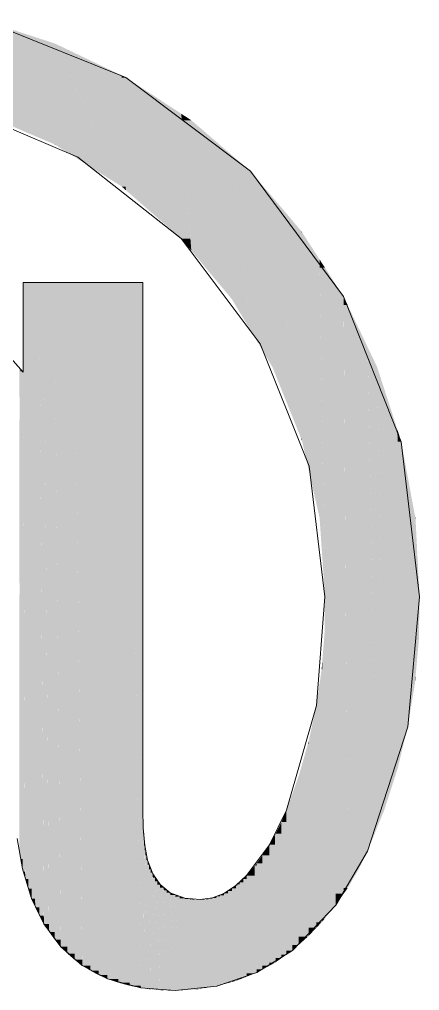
# Model space of a CAD drawing. Extents: x -1 to 1342, y -35 to 723.
# Drawn here: x 1220.032 to 1220.853, y 269.516 to 271.509 of the extents above; entities that cross this region are included whole.
import ezdxf

# ---------------------------------------------------------------- set-up
doc = ezdxf.new("R2010")
doc.units = 0
doc.layers.get('0').update_dxf_attribs({"lineweight": 18})
doc.layers.add('P11_Plankopf_Ausführung_AF_4_800 Plankopf', color=7, linetype='Continuous', lineweight=25)

# ---------------------------------------------------------------- blocks, each defined once
blk = doc.blocks.new('Referenz-A0SKLQSHLL', base_point=(1054.4775, 131.3883))
at = {"layer": 'P11_Plankopf_Ausführung_AF_4_800 Plankopf', "color": 0, "linetype": 'Continuous', "lineweight": 13, "ltscale": 16.9}
for p, q in [((1220.25, 271.3894), (1219.9531, 271.5086)), ((1220.5057, 271.1971), (1220.25, 271.3894)), ((1220.1511, 271.2258), (1219.9027, 271.3319)), ((1220.3635, 271.059), (1220.1511, 271.2258)), ((1220.6967, 270.9399), (1220.5057, 271.1971)), ((1220.5255, 270.8429), (1220.3635, 271.059)), ((1220.2847, 270.9686), (1220.0394, 270.9686)), ((1220.0394, 270.9686), (1220.0394, 270.7846)), ((1220.2847, 269.8866), (1220.2847, 270.9686)), ((1220.815, 270.6422), (1220.6967, 270.9399)), ((1220.0394, 270.7846), (1219.953, 270.8818)), ((1220.6261, 270.5922), (1220.5255, 270.8429)), ((1220.8525, 270.324), (1220.815, 270.6422)), ((1220.6584, 270.324), (1220.6261, 270.5922)), ((1220.6408, 270.101), (1220.6584, 270.324)), ((1220.8282, 270.0571), (1220.8525, 270.324)), ((1220.5794, 269.8859), (1220.6408, 270.101)), ((1220.7458, 269.8021), (1220.8282, 270.0571)), ((1220.2847, 269.8866), (1220.2854, 269.8501)), ((1220.5445, 269.8152), (1220.5794, 269.8859)), ((1220.2854, 269.8501), (1220.2887, 269.8136)), ((1220.0268, 269.828), (1220.038, 269.7655)), ((1220.2887, 269.8136), (1220.2945, 269.7838)), ((1220.4975, 269.752), (1220.5445, 269.8152)), ((1220.6805, 269.6912), (1220.7458, 269.8021)), ((1220.038, 269.7655), (1220.0566, 269.7048)), ((1220.2945, 269.7838), (1220.3051, 269.7553)), ((1220.3051, 269.7553), (1220.3202, 269.7334)), ((1220.4758, 269.7318), (1220.4975, 269.752)), ((1220.3202, 269.7334), (1220.3408, 269.7167)), ((1220.451, 269.7154), (1220.4758, 269.7318)), ((1220.3408, 269.7167), (1220.3708, 269.7056)), ((1220.3708, 269.7056), (1220.4025, 269.7027)), ((1220.4025, 269.7027), (1220.4275, 269.7061)), ((1220.4275, 269.7061), (1220.451, 269.7154)), ((1220.0566, 269.7048), (1220.0818, 269.6526)), ((1220.5915, 269.598), (1220.6805, 269.6912)), ((1220.0818, 269.6526), (1220.1162, 269.6058)), ((1220.1162, 269.6058), (1220.1605, 269.5674)), ((1220.5183, 269.553), (1220.5915, 269.598)), ((1220.1605, 269.5674), (1220.2122, 269.5399)), ((1220.4369, 269.5252), (1220.5183, 269.553)), ((1220.2122, 269.5399), (1220.2807, 269.5214)), ((1220.2807, 269.5214), (1220.3514, 269.516)), ((1220.3514, 269.516), (1220.4369, 269.5252))]:
    blk.add_line(p, q, dxfattribs=at)
at = {"layer": 'P11_Plankopf_Ausführung_AF_4_800 Plankopf', "color": 0, "linetype": 'Continuous', "lineweight": 0, "ltscale": 0.0169}
for points in [[(1220.0666, 271.316), (1219.9545, 271.316), (1219.9545, 271.5082)], [(1220.1038, 271.4593), (1219.983, 271.4593), (1219.9545, 271.5082)], [(1220.1038, 271.2522), (1220.1038, 271.4593), (1219.983, 271.4593)], [(1220.1054, 271.2522), (1220.1038, 271.2522), (1220.1038, 271.4593)], [(1220.1054, 271.4588), (1220.1038, 271.4588), (1220.1038, 271.4593)], [(1220.1054, 271.2511), (1220.1054, 271.4588), (1220.1038, 271.4588)], [(1220.2017, 271.2511), (1220.1054, 271.2511), (1220.1054, 271.4588)], [(1220.2413, 271.3936), (1220.1357, 271.3936), (1220.1054, 271.4588)], [(1220.2413, 271.1658), (1220.2413, 271.3936), (1220.1357, 271.3936)], [(1220.2497, 271.1658), (1220.2413, 271.1658), (1220.2413, 271.3936)], [(1220.25, 271.3894), (1220.2414, 271.3894), (1220.2413, 271.3936)], [(1220.25, 271.1582), (1220.25, 271.3894), (1220.2414, 271.3894)], [(1220.3294, 271.1582), (1220.25, 271.1582), (1220.25, 271.3894)], [(1220.3635, 271.3152), (1220.2755, 271.3152), (1220.25, 271.3894)], [(1220.1038, 271.2522), (1220.0666, 271.316), (1219.9545, 271.316)], [(1220.3635, 271.059), (1220.3635, 271.3152), (1220.2755, 271.3152)], [(1220.3823, 271.059), (1220.3635, 271.059), (1220.3635, 271.3152)], [(1220.3842, 271.3017), (1220.3645, 271.3017), (1220.3635, 271.3152)], [(1220.3842, 271.0343), (1220.3842, 271.3017), (1220.3645, 271.3017)], [(1220.4449, 271.0343), (1220.3842, 271.0343), (1220.3842, 271.3017)], [(1220.4676, 271.2299), (1220.4005, 271.2299), (1220.3842, 271.3017)], [(1220.1054, 271.2511), (1220.1054, 271.2522), (1220.1038, 271.2522)], [(1220.2413, 271.1658), (1220.2017, 271.2511), (1220.1054, 271.2511)], [(1220.4676, 270.9344), (1220.4676, 271.2299), (1220.4005, 271.2299)], [(1220.4989, 270.9344), (1220.4676, 270.9344), (1220.4676, 271.2299)], [(1220.5057, 271.1971), (1220.4711, 271.1971), (1220.4676, 271.2299)], [(1220.5057, 270.8706), (1220.5057, 271.1971), (1220.4711, 271.1971)], [(1220.5424, 270.8706), (1220.5057, 270.8706), (1220.5057, 271.1971)], [(1220.5509, 271.1439), (1220.5117, 271.1439), (1220.5057, 271.1971)], [(1220.25, 271.1582), (1220.2497, 271.1658), (1220.2413, 271.1658)], [(1220.3635, 271.059), (1220.3294, 271.1582), (1220.25, 271.1582)], [(1220.5509, 270.795), (1220.5509, 271.1439), (1220.5117, 271.1439)], [(1220.5922, 270.795), (1220.5509, 270.795), (1220.5509, 271.1439)], [(1220.6096, 271.0747), (1220.5591, 271.0747), (1220.5509, 271.1439)], [(1220.6096, 270.6485), (1220.6096, 271.0747), (1220.5591, 271.0747)], [(1220.6113, 270.6485), (1220.6096, 270.6485), (1220.6096, 271.0747)], [(1220.6113, 271.0721), (1220.6096, 271.0721), (1220.6096, 271.0747)], [(1220.6113, 270.6443), (1220.6113, 271.0721), (1220.6096, 271.0721)], [(1220.6377, 270.6443), (1220.6113, 270.6443), (1220.6113, 271.0721)], [(1220.6474, 271.0162), (1220.6147, 271.0162), (1220.6113, 271.0721)], [(1220.3842, 271.0343), (1220.3823, 271.059), (1220.3635, 271.059)], [(1220.4676, 270.9344), (1220.4449, 271.0343), (1220.3842, 271.0343)], [(1220.6474, 270.486), (1220.6474, 271.0162), (1220.6147, 271.0162)], [(1220.6558, 270.486), (1220.6474, 270.486), (1220.6474, 271.0162)], [(1220.6584, 270.9993), (1220.6477, 270.9993), (1220.6474, 271.0162)], [(1220.6584, 270.324), (1220.6584, 270.9993), (1220.6477, 270.9993)], [(1220.6805, 269.6912), (1220.6584, 269.6912), (1220.6584, 270.9993)], [(1220.6805, 270.9651), (1220.6589, 270.9651), (1220.6584, 270.9993)], [(1220.04, 270.7846), (1220.0394, 270.7846), (1220.0394, 270.9686)], [(1220.0434, 269.7451), (1220.0434, 270.9686), (1220.0394, 270.9686)], [(1220.0495, 269.7451), (1220.0434, 269.7451), (1220.0434, 270.9686)], [(1220.0496, 269.7248), (1220.0496, 270.9686), (1220.0434, 270.9686)], [(1220.0565, 269.7248), (1220.0496, 269.7248), (1220.0496, 270.9686)], [(1220.0566, 269.7048), (1220.0566, 270.9686), (1220.0496, 270.9686)], [(1220.0638, 269.7048), (1220.0566, 269.7048), (1220.0566, 270.9686)], [(1220.0639, 269.6869), (1220.0639, 270.9686), (1220.0566, 270.9686)], [(1220.0722, 269.6869), (1220.0639, 269.6869), (1220.0639, 270.9686)], [(1220.0723, 269.6695), (1220.0723, 270.9686), (1220.0639, 270.9686)], [(1220.0816, 269.6695), (1220.0723, 269.6695), (1220.0723, 270.9686)], [(1220.0818, 269.6526), (1220.0818, 270.9686), (1220.0723, 270.9686)], [(1220.0921, 269.6526), (1220.0818, 269.6526), (1220.0818, 270.9686)], [(1220.0923, 269.6363), (1220.0923, 270.9686), (1220.0818, 270.9686)], [(1220.1036, 269.6363), (1220.0923, 269.6363), (1220.0923, 270.9686)], [(1220.1037, 269.6207), (1220.1037, 270.9686), (1220.0923, 270.9686)], [(1220.116, 269.6207), (1220.1037, 269.6207), (1220.1037, 270.9686)], [(1220.1162, 269.6058), (1220.1162, 270.9686), (1220.1037, 270.9686)], [(1220.1298, 269.6058), (1220.1162, 269.6058), (1220.1162, 270.9686)], [(1220.1299, 269.5919), (1220.1299, 270.9686), (1220.1162, 270.9686)], [(1220.1446, 269.5919), (1220.1299, 269.5919), (1220.1299, 270.9686)], [(1220.1447, 269.5791), (1220.1447, 270.9686), (1220.1299, 270.9686)], [(1220.1603, 269.5791), (1220.1447, 269.5791), (1220.1447, 270.9686)], [(1220.1605, 269.5674), (1220.1605, 270.9686), (1220.1447, 270.9686)], [(1220.1769, 269.5674), (1220.1605, 269.5674), (1220.1605, 270.9686)], [(1220.177, 269.557), (1220.177, 270.9686), (1220.1605, 270.9686)], [(1220.1942, 269.557), (1220.177, 269.557), (1220.177, 270.9686)], [(1220.1943, 269.5478), (1220.1943, 270.9686), (1220.177, 270.9686)], [(1220.2121, 269.5478), (1220.1943, 269.5478), (1220.1943, 270.9686)], [(1220.2122, 269.5399), (1220.2122, 270.9686), (1220.1943, 270.9686)], [(1220.2345, 269.5399), (1220.2122, 269.5399), (1220.2122, 270.9686)], [(1220.2346, 269.5323), (1220.2346, 270.9686), (1220.2122, 270.9686)], [(1220.2574, 269.5323), (1220.2346, 269.5323), (1220.2346, 270.9686)], [(1220.2575, 269.5261), (1220.2575, 270.9686), (1220.2346, 270.9686)], [(1220.2806, 269.5261), (1220.2575, 269.5261), (1220.2575, 270.9686)], [(1220.2807, 269.5214), (1220.2807, 270.9686), (1220.2575, 270.9686)], [(1220.2846, 269.5214), (1220.2807, 269.5214), (1220.2807, 270.9686)], [(1220.2846, 269.5208), (1220.2846, 270.9686), (1220.2807, 270.9686)], [(1220.2847, 269.8866), (1220.2846, 269.8866), (1220.2846, 270.9686)], [(1220.2847, 269.8866), (1220.2847, 270.9686), (1220.2846, 270.9686)], [(1220.6805, 269.6912), (1220.6805, 270.9651), (1220.6589, 270.9651)], [(1220.6967, 269.7145), (1220.6805, 269.7145), (1220.6805, 270.9651)], [(1220.6967, 270.9399), (1220.6808, 270.9399), (1220.6805, 270.9651)], [(1220.5057, 270.8706), (1220.4989, 270.9344), (1220.4676, 270.9344)], [(1220.6967, 269.7145), (1220.6967, 270.9399), (1220.6808, 270.9399)], [(1220.7051, 269.7264), (1220.6967, 269.7264), (1220.6967, 270.9399)], [(1220.7051, 270.9224), (1220.6969, 270.9224), (1220.6967, 270.9399)], [(1220.7051, 269.7264), (1220.7051, 270.9224), (1220.6969, 270.9224)], [(1220.7269, 269.7635), (1220.7051, 269.7635), (1220.7051, 270.9224)], [(1220.7269, 270.8764), (1220.7059, 270.8764), (1220.7051, 270.9224)], [(1220.5509, 270.795), (1220.5424, 270.8706), (1220.5057, 270.8706)], [(1220.7269, 269.7635), (1220.7269, 270.8764), (1220.7059, 270.8764)], [(1220.7458, 269.8021), (1220.7269, 269.8021), (1220.7269, 270.8764)], [(1220.7458, 270.8366), (1220.7276, 270.8366), (1220.7269, 270.8764)], [(1220.7458, 269.8021), (1220.7458, 270.8366), (1220.7276, 270.8366)], [(1220.7656, 269.8507), (1220.7458, 269.8507), (1220.7458, 270.8366)], [(1220.7656, 270.7949), (1220.7467, 270.7949), (1220.7458, 270.8366)], [(1220.0334, 269.7966), (1220.0315, 269.7966), (1220.0315, 270.7942)], [(1220.0334, 270.7919), (1220.0316, 270.7919), (1220.0315, 270.7942)], [(1220.0334, 269.7862), (1220.0334, 270.7919), (1220.0316, 270.7919)], [(1220.0379, 269.7862), (1220.0334, 269.7862), (1220.0334, 270.7919)], [(1220.038, 270.7863), (1220.0334, 270.7863), (1220.0334, 270.7919)], [(1220.038, 269.7655), (1220.038, 270.7863), (1220.0334, 270.7863)], [(1220.0394, 269.7655), (1220.038, 269.7655), (1220.038, 270.7863)], [(1220.0394, 270.7846), (1220.038, 270.7846), (1220.038, 270.7863)], [(1220.0394, 269.7601), (1220.0394, 270.7846), (1220.038, 270.7846)], [(1220.0434, 269.7451), (1220.04, 270.7846), (1220.0394, 270.7846)], [(1220.0433, 269.7601), (1220.0394, 269.7601), (1220.0394, 270.7846)], [(1220.6096, 270.6485), (1220.5922, 270.795), (1220.5509, 270.795)], [(1220.7656, 269.8507), (1220.7656, 270.7949), (1220.7467, 270.7949)], [(1220.7796, 269.885), (1220.7656, 269.885), (1220.7656, 270.7949)], [(1220.7796, 270.7518), (1220.7663, 270.7518), (1220.7656, 270.7949)], [(1220.7796, 269.885), (1220.7796, 270.7518), (1220.7663, 270.7518)], [(1220.8071, 269.9702), (1220.7796, 269.9702), (1220.7796, 270.7518)], [(1220.8071, 270.6667), (1220.7826, 270.6667), (1220.7796, 270.7518)], [(1220.8071, 269.9702), (1220.8071, 270.6667), (1220.7826, 270.6667)], [(1220.815, 270.0028), (1220.8071, 270.0028), (1220.8071, 270.6667)], [(1220.815, 270.6422), (1220.8074, 270.6422), (1220.8071, 270.6667)], [(1220.6113, 270.6443), (1220.6113, 270.6485), (1220.6096, 270.6485)], [(1220.6474, 270.486), (1220.6377, 270.6443), (1220.6113, 270.6443)], [(1220.815, 270.0028), (1220.815, 270.6422), (1220.8074, 270.6422)], [(1220.8282, 270.0571), (1220.815, 270.0571), (1220.815, 270.6422)], [(1220.8282, 270.5705), (1220.8166, 270.5705), (1220.815, 270.6422)], [(1220.8282, 270.0571), (1220.8282, 270.5705), (1220.8166, 270.5705)], [(1220.8429, 270.1454), (1220.8282, 270.1454), (1220.8282, 270.5705)], [(1220.8429, 270.4911), (1220.831, 270.4911), (1220.8282, 270.5705)], [(1220.6584, 270.324), (1220.6558, 270.486), (1220.6474, 270.486)], [(1220.8429, 270.1454), (1220.8429, 270.4911), (1220.831, 270.4911)], [(1220.8442, 270.1591), (1220.8429, 270.1591), (1220.8429, 270.4911)], [(1220.8442, 270.4843), (1220.8429, 270.4843), (1220.8429, 270.4911)], [(1220.8442, 270.1591), (1220.8442, 270.4843), (1220.8429, 270.4843)], [(1220.851, 270.2345), (1220.8442, 270.2345), (1220.8442, 270.4843)], [(1220.851, 270.3528), (1220.8478, 270.3528), (1220.8442, 270.4843)], [(1220.851, 270.2345), (1220.851, 270.3528), (1220.8478, 270.3528)], [(1220.8525, 270.324), (1220.851, 270.324), (1220.851, 270.3528)], [(1220.6584, 270.2494), (1220.6575, 270.2494), (1220.6584, 270.324)], [(1220.851, 270.2345), (1220.8525, 270.324), (1220.851, 270.324)], [(1220.6575, 270.1955), (1220.6532, 270.1955), (1220.6575, 270.2494)], [(1220.6584, 269.6641), (1220.6575, 269.6641), (1220.6575, 270.2494)], [(1220.6584, 269.6641), (1220.6584, 270.2494), (1220.6575, 270.2494)], [(1220.8442, 270.1591), (1220.851, 270.2345), (1220.8442, 270.2345)], [(1220.6532, 270.1749), (1220.6516, 270.1749), (1220.6532, 270.1955)], [(1220.6575, 269.6631), (1220.6532, 269.6631), (1220.6532, 270.1955)], [(1220.6575, 269.6631), (1220.6575, 270.1955), (1220.6532, 270.1955)], [(1220.6516, 270.101), (1220.6408, 270.101), (1220.6516, 270.1749)], [(1220.6532, 269.6579), (1220.6516, 269.6579), (1220.6516, 270.1749)], [(1220.6532, 269.6579), (1220.6532, 270.1749), (1220.6516, 270.1749)], [(1220.8282, 270.0571), (1220.8429, 270.1454), (1220.8282, 270.1454)], [(1220.8429, 270.1454), (1220.8442, 270.1591), (1220.8429, 270.1591)], [(1220.6408, 270.028), (1220.6251, 270.028), (1220.6408, 270.101)], [(1220.6516, 269.6562), (1220.6408, 269.6562), (1220.6408, 270.101)], [(1220.6516, 269.6562), (1220.6516, 270.101), (1220.6408, 270.101)], [(1220.815, 270.0028), (1220.8282, 270.0571), (1220.815, 270.0571)], [(1220.6251, 270.0224), (1220.6235, 270.0224), (1220.6251, 270.028)], [(1220.6408, 269.6449), (1220.6251, 269.6449), (1220.6251, 270.028)], [(1220.6408, 269.6449), (1220.6408, 270.028), (1220.6251, 270.028)], [(1220.6235, 269.9562), (1220.6046, 269.9562), (1220.6235, 270.0224)], [(1220.6251, 269.6284), (1220.6235, 269.6284), (1220.6235, 270.0224)], [(1220.6251, 269.6284), (1220.6251, 270.0224), (1220.6235, 270.0224)], [(1220.8071, 269.9702), (1220.815, 270.0028), (1220.8071, 270.0028)], [(1220.7796, 269.885), (1220.8071, 269.9702), (1220.7796, 269.9702)], [(1220.6046, 269.9198), (1220.5915, 269.9198), (1220.6046, 269.9562)], [(1220.6235, 269.6268), (1220.6046, 269.6268), (1220.6046, 269.9562)], [(1220.6235, 269.6268), (1220.6235, 269.9562), (1220.6046, 269.9562)], [(1220.5915, 269.8859), (1220.5794, 269.8859), (1220.5915, 269.9198)], [(1220.6046, 269.6098), (1220.5915, 269.6098), (1220.5915, 269.9198)], [(1220.6046, 269.6098), (1220.6046, 269.9198), (1220.5915, 269.9198)], [(1220.2846, 269.8744), (1220.2847, 269.8866), (1220.2846, 269.8866)], [(1220.5794, 269.8616), (1220.5692, 269.8616), (1220.5794, 269.8859)], [(1220.5915, 269.598), (1220.5794, 269.598), (1220.5794, 269.8859)], [(1220.5915, 269.598), (1220.5915, 269.8859), (1220.5794, 269.8859)], [(1220.7656, 269.8507), (1220.7796, 269.885), (1220.7656, 269.885)], [(1220.2849, 269.5208), (1220.2846, 269.5208), (1220.2846, 269.8744)], [(1220.2849, 269.8622), (1220.2846, 269.8622), (1220.2846, 269.8744)], [(1220.2849, 269.5208), (1220.2849, 269.8622), (1220.2846, 269.8622)], [(1220.2854, 269.5208), (1220.2849, 269.5208), (1220.2849, 269.8622)], [(1220.2854, 269.8501), (1220.2849, 269.8501), (1220.2849, 269.8622)], [(1220.2854, 269.5207), (1220.2854, 269.8501), (1220.2849, 269.8501)], [(1220.2862, 269.5207), (1220.2854, 269.5207), (1220.2854, 269.8501)], [(1220.2862, 269.8379), (1220.2854, 269.8379), (1220.2854, 269.8501)], [(1220.5692, 269.8381), (1220.5575, 269.8381), (1220.5692, 269.8616)], [(1220.5794, 269.5896), (1220.5692, 269.5896), (1220.5692, 269.8616)], [(1220.5794, 269.5896), (1220.5794, 269.8616), (1220.5692, 269.8616)], [(1220.7458, 269.8021), (1220.7656, 269.8507), (1220.7458, 269.8507)], [(1220.2862, 269.5206), (1220.2862, 269.8379), (1220.2854, 269.8379)], [(1220.2873, 269.5206), (1220.2862, 269.5206), (1220.2862, 269.8379)], [(1220.2873, 269.8257), (1220.2863, 269.8257), (1220.2862, 269.8379)], [(1220.2873, 269.5204), (1220.2873, 269.8257), (1220.2863, 269.8257)], [(1220.2887, 269.5204), (1220.2873, 269.5204), (1220.2873, 269.8257)], [(1220.2887, 269.8136), (1220.2874, 269.8136), (1220.2873, 269.8257)], [(1220.5562, 269.8152), (1220.5445, 269.8152), (1220.5562, 269.8357)], [(1220.5575, 269.8357), (1220.5562, 269.8357), (1220.5575, 269.8381)], [(1220.5575, 269.5744), (1220.5562, 269.5744), (1220.5562, 269.8357)], [(1220.5575, 269.5744), (1220.5575, 269.8357), (1220.5562, 269.8357)], [(1220.5692, 269.5825), (1220.5575, 269.5825), (1220.5575, 269.8381)], [(1220.5692, 269.5825), (1220.5692, 269.8381), (1220.5575, 269.8381)], [(1220.2887, 269.5202), (1220.2887, 269.8136), (1220.2874, 269.8136)], [(1220.29, 269.5202), (1220.2887, 269.5202), (1220.2887, 269.8136)], [(1220.29, 269.8036), (1220.2887, 269.8036), (1220.2887, 269.8136)], [(1220.5445, 269.7932), (1220.5301, 269.7932), (1220.5445, 269.8152)], [(1220.5562, 269.5735), (1220.5445, 269.5735), (1220.5445, 269.8152)], [(1220.5562, 269.5735), (1220.5562, 269.8152), (1220.5445, 269.8152)], [(1220.0334, 269.7862), (1220.0334, 269.7966), (1220.0315, 269.7966)], [(1220.038, 269.7655), (1220.0379, 269.7862), (1220.0334, 269.7862)], [(1220.29, 269.52), (1220.29, 269.8036), (1220.2887, 269.8036)], [(1220.292, 269.52), (1220.29, 269.52), (1220.29, 269.8036)], [(1220.292, 269.7936), (1220.2901, 269.7936), (1220.29, 269.8036)], [(1220.292, 269.5198), (1220.292, 269.7936), (1220.2901, 269.7936)], [(1220.2945, 269.5198), (1220.292, 269.5198), (1220.292, 269.7936)], [(1220.2945, 269.7838), (1220.2921, 269.7838), (1220.292, 269.7936)], [(1220.5301, 269.7773), (1220.5183, 269.7773), (1220.5301, 269.7932)], [(1220.5445, 269.5671), (1220.5301, 269.5671), (1220.5301, 269.7932)], [(1220.5445, 269.5671), (1220.5445, 269.7932), (1220.5301, 269.7932)], [(1220.7269, 269.7635), (1220.7458, 269.8021), (1220.7269, 269.8021)], [(1220.0394, 269.7601), (1220.0394, 269.7655), (1220.038, 269.7655)], [(1220.2945, 269.5194), (1220.2945, 269.7838), (1220.2921, 269.7838)], [(1220.2975, 269.5194), (1220.2945, 269.5194), (1220.2945, 269.7838)], [(1220.2975, 269.7741), (1220.2946, 269.7741), (1220.2945, 269.7838)], [(1220.2975, 269.519), (1220.2975, 269.7741), (1220.2946, 269.7741)], [(1220.301, 269.519), (1220.2975, 269.519), (1220.2975, 269.7741)], [(1220.3011, 269.7646), (1220.2976, 269.7646), (1220.2975, 269.7741)], [(1220.5144, 269.752), (1220.4975, 269.752), (1220.5144, 269.7721)], [(1220.5183, 269.7721), (1220.5144, 269.7721), (1220.5183, 269.7773)], [(1220.5183, 269.553), (1220.5144, 269.553), (1220.5144, 269.7721)], [(1220.5183, 269.553), (1220.5183, 269.7721), (1220.5144, 269.7721)], [(1220.5301, 269.5594), (1220.5183, 269.5594), (1220.5183, 269.7773)], [(1220.5301, 269.5594), (1220.5301, 269.7773), (1220.5183, 269.7773)], [(1220.0434, 269.7451), (1220.0433, 269.7601), (1220.0394, 269.7601)], [(1220.3011, 269.5185), (1220.3011, 269.7646), (1220.2976, 269.7646)], [(1220.3041, 269.5185), (1220.3011, 269.5185), (1220.3011, 269.7646)], [(1220.3041, 269.7576), (1220.3011, 269.7576), (1220.3011, 269.7646)], [(1220.3041, 269.5181), (1220.3041, 269.7576), (1220.3011, 269.7576)], [(1220.3051, 269.5181), (1220.3041, 269.5181), (1220.3041, 269.7576)], [(1220.3051, 269.7553), (1220.3041, 269.7553), (1220.3041, 269.7576)], [(1220.3051, 269.518), (1220.3051, 269.7553), (1220.3041, 269.7553)], [(1220.3094, 269.518), (1220.3051, 269.518), (1220.3051, 269.7553)], [(1220.3094, 269.7475), (1220.3053, 269.7475), (1220.3051, 269.7553)], [(1220.3094, 269.5177), (1220.3094, 269.7475), (1220.3053, 269.7475)], [(1220.3144, 269.5177), (1220.3094, 269.5177), (1220.3094, 269.7475)], [(1220.3144, 269.7402), (1220.3096, 269.7402), (1220.3094, 269.7475)], [(1220.4975, 269.7448), (1220.4906, 269.7448), (1220.4975, 269.752)], [(1220.5144, 269.5514), (1220.4975, 269.5514), (1220.4975, 269.752)], [(1220.5144, 269.5514), (1220.5144, 269.752), (1220.4975, 269.752)], [(1220.7051, 269.7264), (1220.7269, 269.7635), (1220.7051, 269.7635)], [(1220.0496, 269.7248), (1220.0495, 269.7451), (1220.0434, 269.7451)], [(1220.3144, 269.5173), (1220.3144, 269.7402), (1220.3096, 269.7402)], [(1220.3201, 269.5173), (1220.3144, 269.5173), (1220.3144, 269.7402)], [(1220.3202, 269.7334), (1220.3146, 269.7334), (1220.3144, 269.7402)], [(1220.3202, 269.5169), (1220.3202, 269.7334), (1220.3146, 269.7334)], [(1220.3265, 269.5169), (1220.3202, 269.5169), (1220.3202, 269.7334)], [(1220.3265, 269.7271), (1220.3203, 269.7271), (1220.3202, 269.7334)], [(1220.3265, 269.5164), (1220.3265, 269.7271), (1220.3203, 269.7271)], [(1220.3277, 269.5164), (1220.3265, 269.5164), (1220.3265, 269.7271)], [(1220.3277, 269.7261), (1220.3265, 269.7261), (1220.3265, 269.7271)], [(1220.3277, 269.5163), (1220.3277, 269.7261), (1220.3265, 269.7261)], [(1220.3334, 269.5163), (1220.3277, 269.5163), (1220.3277, 269.7261)], [(1220.3334, 269.7215), (1220.3279, 269.7215), (1220.3277, 269.7261)], [(1220.4678, 269.7204), (1220.4595, 269.7204), (1220.4678, 269.7259)], [(1220.4758, 269.7259), (1220.4678, 269.7259), (1220.4758, 269.7318)], [(1220.4758, 269.5361), (1220.4678, 269.5361), (1220.4678, 269.7259)], [(1220.4758, 269.5361), (1220.4758, 269.7259), (1220.4678, 269.7259)], [(1220.4784, 269.7318), (1220.4758, 269.7318), (1220.4784, 269.734)], [(1220.4784, 269.5368), (1220.4758, 269.5368), (1220.4758, 269.7318)], [(1220.4784, 269.5368), (1220.4784, 269.7318), (1220.4758, 269.7318)], [(1220.4834, 269.734), (1220.4784, 269.734), (1220.4834, 269.7381)], [(1220.4834, 269.5388), (1220.4784, 269.5388), (1220.4784, 269.734)], [(1220.4834, 269.5388), (1220.4834, 269.734), (1220.4784, 269.734)], [(1220.4906, 269.7381), (1220.4834, 269.7381), (1220.4906, 269.7448)], [(1220.4906, 269.5418), (1220.4834, 269.5418), (1220.4834, 269.7381)], [(1220.4906, 269.5418), (1220.4906, 269.7381), (1220.4834, 269.7381)], [(1220.4975, 269.5445), (1220.4906, 269.5445), (1220.4906, 269.7448)], [(1220.4975, 269.5445), (1220.4975, 269.7448), (1220.4906, 269.7448)], [(1220.6967, 269.7145), (1220.7051, 269.7264), (1220.6967, 269.7264)], [(1220.0566, 269.7048), (1220.0565, 269.7248), (1220.0496, 269.7248)], [(1220.3334, 269.5162), (1220.3334, 269.7215), (1220.3279, 269.7215)], [(1220.3408, 269.5162), (1220.3334, 269.5162), (1220.3334, 269.7215)], [(1220.3408, 269.7167), (1220.3336, 269.7167), (1220.3334, 269.7215)], [(1220.3408, 269.5161), (1220.3408, 269.7167), (1220.3336, 269.7167)], [(1220.3505, 269.5161), (1220.3408, 269.5161), (1220.3408, 269.7167)], [(1220.3505, 269.7121), (1220.3411, 269.7121), (1220.3408, 269.7167)], [(1220.3505, 269.516), (1220.3505, 269.7121), (1220.3411, 269.7121)], [(1220.3514, 269.516), (1220.3505, 269.516), (1220.3505, 269.7121)], [(1220.3514, 269.7118), (1220.3505, 269.7118), (1220.3505, 269.7121)], [(1220.3514, 269.516), (1220.3514, 269.7118), (1220.3505, 269.7118)], [(1220.3605, 269.5165), (1220.3514, 269.5165), (1220.3514, 269.7118)], [(1220.3605, 269.7085), (1220.3516, 269.7085), (1220.3514, 269.7118)], [(1220.3605, 269.5165), (1220.3605, 269.7085), (1220.3516, 269.7085)], [(1220.3708, 269.517), (1220.3605, 269.517), (1220.3605, 269.7085)], [(1220.3708, 269.7056), (1220.3606, 269.7056), (1220.3605, 269.7085)], [(1220.3708, 269.517), (1220.3708, 269.7056), (1220.3606, 269.7056)], [(1220.3813, 269.5175), (1220.3708, 269.5175), (1220.3708, 269.7056)], [(1220.3813, 269.7037), (1220.3709, 269.7037), (1220.3708, 269.7056)], [(1220.4275, 269.7043), (1220.4193, 269.7043), (1220.4275, 269.7061)], [(1220.4356, 269.7061), (1220.4275, 269.7061), (1220.4356, 269.7086)], [(1220.4356, 269.5249), (1220.4275, 269.5249), (1220.4275, 269.7061)], [(1220.4356, 269.5249), (1220.4356, 269.7061), (1220.4275, 269.7061)], [(1220.4369, 269.7086), (1220.4356, 269.7086), (1220.4369, 269.7091)], [(1220.4369, 269.5252), (1220.4356, 269.5252), (1220.4356, 269.7086)], [(1220.4369, 269.5252), (1220.4369, 269.7086), (1220.4356, 269.7086)], [(1220.4434, 269.7091), (1220.4369, 269.7091), (1220.4434, 269.7117)], [(1220.4434, 269.527), (1220.4369, 269.527), (1220.4369, 269.7091)], [(1220.4434, 269.527), (1220.4434, 269.7091), (1220.4369, 269.7091)], [(1220.451, 269.7117), (1220.4434, 269.7117), (1220.451, 269.7154)], [(1220.451, 269.5291), (1220.4434, 269.5291), (1220.4434, 269.7117)], [(1220.451, 269.5291), (1220.451, 269.7117), (1220.4434, 269.7117)], [(1220.4595, 269.7154), (1220.451, 269.7154), (1220.4595, 269.7204)], [(1220.4595, 269.5315), (1220.451, 269.5315), (1220.451, 269.7154)], [(1220.4595, 269.5315), (1220.4595, 269.7154), (1220.451, 269.7154)], [(1220.4678, 269.5338), (1220.4595, 269.5338), (1220.4595, 269.7204)], [(1220.4678, 269.5338), (1220.4678, 269.7204), (1220.4595, 269.7204)], [(1220.6805, 269.6912), (1220.6967, 269.7145), (1220.6805, 269.7145)], [(1220.0639, 269.6869), (1220.0638, 269.7048), (1220.0566, 269.7048)], [(1220.0723, 269.6695), (1220.0722, 269.6869), (1220.0639, 269.6869)], [(1220.3813, 269.5175), (1220.3813, 269.7037), (1220.3709, 269.7037)], [(1220.3919, 269.5181), (1220.3813, 269.5181), (1220.3813, 269.7037)], [(1220.3919, 269.7027), (1220.3813, 269.7027), (1220.3813, 269.7037)], [(1220.3919, 269.5181), (1220.3919, 269.7027), (1220.3813, 269.7027)], [(1220.3944, 269.5182), (1220.3919, 269.5182), (1220.3919, 269.7027)], [(1220.3944, 269.5182), (1220.3944, 269.7027), (1220.3919, 269.7027)], [(1220.3944, 269.7027), (1220.3919, 269.7027), (1220.3919, 269.7027)], [(1220.4025, 269.5195), (1220.3944, 269.5195), (1220.3944, 269.7027)], [(1220.4025, 269.5195), (1220.4025, 269.7027), (1220.3944, 269.7027)], [(1220.4025, 269.7027), (1220.3944, 269.7027), (1220.3944, 269.7027)], [(1220.4109, 269.7027), (1220.4025, 269.7027), (1220.4109, 269.7031)], [(1220.4109, 269.5209), (1220.4025, 269.5209), (1220.4025, 269.7027)], [(1220.4109, 269.5209), (1220.4109, 269.7027), (1220.4025, 269.7027)], [(1220.4193, 269.7031), (1220.4109, 269.7031), (1220.4193, 269.7043)], [(1220.4193, 269.5223), (1220.4109, 269.5223), (1220.4109, 269.7031)], [(1220.4193, 269.5223), (1220.4193, 269.7031), (1220.4109, 269.7031)], [(1220.4275, 269.5236), (1220.4193, 269.5236), (1220.4193, 269.7043)], [(1220.4275, 269.5236), (1220.4275, 269.7043), (1220.4193, 269.7043)], [(1220.6584, 269.6641), (1220.6805, 269.6912), (1220.6584, 269.6912)], [(1220.0818, 269.6526), (1220.0816, 269.6695), (1220.0723, 269.6695)], [(1220.0923, 269.6363), (1220.0921, 269.6526), (1220.0818, 269.6526)], [(1220.6408, 269.6449), (1220.6516, 269.6562), (1220.6408, 269.6562)], [(1220.6516, 269.6562), (1220.6532, 269.6579), (1220.6516, 269.6579)], [(1220.6532, 269.6579), (1220.6575, 269.6631), (1220.6532, 269.6631)], [(1220.6575, 269.6631), (1220.6584, 269.6641), (1220.6575, 269.6641)], [(1220.1037, 269.6207), (1220.1036, 269.6363), (1220.0923, 269.6363)], [(1220.6046, 269.6098), (1220.6235, 269.6268), (1220.6046, 269.6268)], [(1220.6235, 269.6268), (1220.6251, 269.6284), (1220.6235, 269.6284)], [(1220.6251, 269.6284), (1220.6408, 269.6449), (1220.6251, 269.6449)], [(1220.1162, 269.6058), (1220.116, 269.6207), (1220.1037, 269.6207)], [(1220.1299, 269.5919), (1220.1298, 269.6058), (1220.1162, 269.6058)], [(1220.5915, 269.598), (1220.6046, 269.6098), (1220.5915, 269.6098)], [(1220.1447, 269.5791), (1220.1446, 269.5919), (1220.1299, 269.5919)], [(1220.5692, 269.5825), (1220.5794, 269.5896), (1220.5692, 269.5896)], [(1220.5794, 269.5896), (1220.5915, 269.598), (1220.5794, 269.598)], [(1220.1605, 269.5674), (1220.1603, 269.5791), (1220.1447, 269.5791)], [(1220.177, 269.557), (1220.1769, 269.5674), (1220.1605, 269.5674)], [(1220.5301, 269.5594), (1220.5445, 269.5671), (1220.5301, 269.5671)], [(1220.5445, 269.5671), (1220.5562, 269.5735), (1220.5445, 269.5735)], [(1220.5562, 269.5735), (1220.5575, 269.5744), (1220.5562, 269.5744)], [(1220.5575, 269.5744), (1220.5692, 269.5825), (1220.5575, 269.5825)], [(1220.1943, 269.5478), (1220.1942, 269.557), (1220.177, 269.557)], [(1220.2122, 269.5399), (1220.2121, 269.5478), (1220.1943, 269.5478)], [(1220.4975, 269.5445), (1220.5144, 269.5514), (1220.4975, 269.5514)], [(1220.5144, 269.5514), (1220.5183, 269.553), (1220.5144, 269.553)], [(1220.5183, 269.553), (1220.5301, 269.5594), (1220.5183, 269.5594)], [(1220.2346, 269.5323), (1220.2345, 269.5399), (1220.2122, 269.5399)], [(1220.2575, 269.5261), (1220.2574, 269.5323), (1220.2346, 269.5323)], [(1220.2807, 269.5214), (1220.2806, 269.5261), (1220.2575, 269.5261)], [(1220.4369, 269.5252), (1220.4434, 269.527), (1220.4369, 269.527)], [(1220.4434, 269.527), (1220.451, 269.5291), (1220.4434, 269.5291)], [(1220.451, 269.5291), (1220.4595, 269.5315), (1220.451, 269.5315)], [(1220.4595, 269.5315), (1220.4678, 269.5338), (1220.4595, 269.5338)], [(1220.4678, 269.5338), (1220.4758, 269.5361), (1220.4678, 269.5361)], [(1220.4758, 269.5361), (1220.4784, 269.5368), (1220.4758, 269.5368)], [(1220.4784, 269.5368), (1220.4834, 269.5388), (1220.4784, 269.5388)], [(1220.4834, 269.5388), (1220.4906, 269.5418), (1220.4834, 269.5418)], [(1220.4906, 269.5418), (1220.4975, 269.5445), (1220.4906, 269.5445)], [(1220.2846, 269.5208), (1220.2846, 269.5214), (1220.2807, 269.5214)], [(1220.2849, 269.5208), (1220.2849, 269.5208), (1220.2846, 269.5208)], [(1220.2854, 269.5207), (1220.2854, 269.5208), (1220.2849, 269.5208)], [(1220.2862, 269.5206), (1220.2862, 269.5207), (1220.2854, 269.5207)], [(1220.2873, 269.5204), (1220.2873, 269.5206), (1220.2862, 269.5206)], [(1220.2887, 269.5202), (1220.2887, 269.5204), (1220.2873, 269.5204)], [(1220.29, 269.52), (1220.29, 269.5202), (1220.2887, 269.5202)], [(1220.292, 269.5198), (1220.292, 269.52), (1220.29, 269.52)], [(1220.2945, 269.5194), (1220.2945, 269.5198), (1220.292, 269.5198)], [(1220.2975, 269.519), (1220.2975, 269.5194), (1220.2945, 269.5194)], [(1220.3011, 269.5185), (1220.301, 269.519), (1220.2975, 269.519)], [(1220.3041, 269.5181), (1220.3041, 269.5185), (1220.3011, 269.5185)], [(1220.3051, 269.518), (1220.3051, 269.5181), (1220.3041, 269.5181)], [(1220.3094, 269.5177), (1220.3094, 269.518), (1220.3051, 269.518)], [(1220.3144, 269.5173), (1220.3144, 269.5177), (1220.3094, 269.5177)], [(1220.3202, 269.5169), (1220.3201, 269.5173), (1220.3144, 269.5173)], [(1220.3265, 269.5164), (1220.3265, 269.5169), (1220.3202, 269.5169)], [(1220.3277, 269.5163), (1220.3277, 269.5164), (1220.3265, 269.5164)], [(1220.3334, 269.5162), (1220.3334, 269.5163), (1220.3277, 269.5163)], [(1220.3408, 269.5161), (1220.3408, 269.5162), (1220.3334, 269.5162)], [(1220.3505, 269.516), (1220.3505, 269.5161), (1220.3408, 269.5161)], [(1220.3514, 269.516), (1220.3514, 269.516), (1220.3505, 269.516)], [(1220.3514, 269.516), (1220.3605, 269.5165), (1220.3514, 269.5165)], [(1220.3605, 269.5165), (1220.3708, 269.517), (1220.3605, 269.517)], [(1220.3708, 269.517), (1220.3813, 269.5175), (1220.3708, 269.5175)], [(1220.3813, 269.5175), (1220.3919, 269.5181), (1220.3813, 269.5181)], [(1220.3919, 269.5181), (1220.3944, 269.5182), (1220.3919, 269.5182)], [(1220.3944, 269.5182), (1220.4025, 269.5195), (1220.3944, 269.5195)], [(1220.4025, 269.5195), (1220.4109, 269.5209), (1220.4025, 269.5209)], [(1220.4109, 269.5209), (1220.4193, 269.5223), (1220.4109, 269.5223)], [(1220.4193, 269.5223), (1220.4275, 269.5236), (1220.4193, 269.5236)], [(1220.4275, 269.5236), (1220.4356, 269.5249), (1220.4275, 269.5249)], [(1220.4356, 269.5249), (1220.4369, 269.5252), (1220.4356, 269.5252)]]:
    blk.add_solid(points, dxfattribs=at)

msp = doc.modelspace()

# ---------------------------------------------------------------- block references
at = {"color": 8, "lineweight": 25, "ltscale": 0.25, "true_color": 0x808080}
msp.add_blockref('Referenz-A0SKLQSHLL', (1054.4775, 131.3883), dxfattribs=at)

doc.saveas('drawing.dxf')
